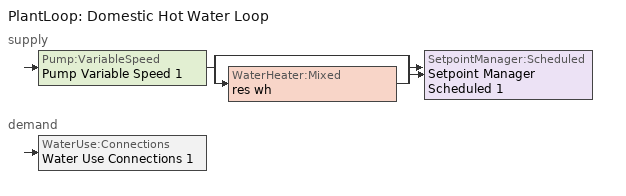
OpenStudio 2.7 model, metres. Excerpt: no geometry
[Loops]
PlantLoop 'Domestic Hot Water Loop'
 supply: Pump:VariableSpeed 'Pump Variable Speed 1' > split
  | bypass
  | WaterHeater:Mixed 'res wh'
  join > SetpointManager:Scheduled 'Setpoint Manager Scheduled 1'
 demand: WaterUse:Connections 'Water Use Connections 1'
[Sizing:Zone]
living zone: Zone Cooling Design Supply Air Temperature Input Method=SupplyAirTemperature; Zone Cooling Design Supply Air Temperature {C}=14; Zone Cooling Design Supply Air Temperature Difference {deltaC}=11.11; Zone Heating Design Supply Air Temperature Input Method=SupplyAirTemperature; Zone Heating Design Supply Air Temperature {C}=40; Zone Heating Design Supply Air Temperature Difference {deltaC}=11.11; Zone Cooling Design Supply Air Humidity Ratio {kg-H2O/kg-air}=0.0085; Zone Heating Design Supply Air Humidity Ratio {kg-H2O/kg-air}=0.008; Cooling Design Air Flow Method=DesignDay; Heating Design Air Flow Method=DesignDay; Account for Dedicated Outdoor Air System=No; Dedicated Outdoor Air System Control Strategy=NeutralSupplyAir; Dedicated Outdoor Air Low Setpoint Temperature for Design {C}=autosize; Dedicated Outdoor Air High Setpoint Temperature for Design {C}=autosize
[Zone equipment]
living zone: res mv_1 erv
[PlantLoop]
Domestic Hot Water Loop: Glycol Concentration=0; Maximum Loop Flow Rate {m3/s}=0.01; Plant Loop Volume {m3}=0.003; Load Distribution Scheme=Optimal
[Sizing:Plant]
Domestic Hot Water Loop: Loop Type=Heating; Design Loop Exit Temperature {C}=52.6667; Loop Design Temperature Difference {deltaC}=5.55556; Sizing Option=NonCoincident; Zone Timesteps in Averaging Window=1; Coincident Sizing Factor Mode=None
[Pump:VariableSpeed]
Pump Variable Speed 1: Rated Flow Rate {m3/s}=0.01; Rated Pump Head {Pa}=1; Rated Power Consumption {W}=0; Motor Efficiency=1; Fraction of Motor Inefficiencies to Fluid Stream=0; Coefficient 1 of the Part Load Performance Curve=0; Coefficient 2 of the Part Load Performance Curve=1; Coefficient 3 of the Part Load Performance Curve=0; Coefficient 4 of the Part Load Performance Curve=0; Pump Control Type=Intermittent; Skin Loss Radiative Fraction=0.5; Design Power Sizing Method=PowerPerFlowPerPressure; Design Electric Power per Unit Flow Rate {W/(m3/s)}=348701.1; Design Shaft Power per Unit Flow Rate per Unit Head {W-s/m3-Pa}=1.28205; Design Minimum Flow Rate Fraction=0
[SetpointManager:Scheduled]
Setpoint Manager Scheduled 1: Control Variable=Temperature; Schedule=dhw temp
[WaterHeater:Mixed]
res wh: Tank Volume {m3}=0.143846; Setpoint Temperature Schedule=WH Setpoint Temp; Deadband Temperature Difference {deltaC}=2; Maximum Temperature Limit {C}=99; Heater Control Type=Cycle; Heater Maximum Capacity {W}=11722.8; Heater Minimum Capacity {W}=0; Heater Fuel Type=NaturalGas; Heater Thermal Efficiency=0.773298; Off Cycle Parasitic Fuel Consumption Rate {W}=0; Off Cycle Parasitic Fuel Type=Electricity; Off Cycle Parasitic Heat Fraction to Tank=0; On Cycle Parasitic Fuel Consumption Rate {W}=0; On Cycle Parasitic Fuel Type=Electricity; On Cycle Parasitic Heat Fraction to Tank=0; Ambient Temperature Indicator=ThermalZone; Ambient Temperature Thermal Zone=living zone; Off Cycle Loss Coefficient to Ambient Temperature {W/K}=4.15693; Off Cycle Loss Fraction to Thermal Zone=0.64; On Cycle Loss Coefficient to Ambient Temperature {W/K}=4.15693; On Cycle Loss Fraction to Thermal Zone=1; Use Side Effectiveness=1; Source Side Effectiveness=1; Use Side Design Flow Rate {m3/s}=autosize; Source Side Design Flow Rate {m3/s}=autosize; Indirect Water Heating Recovery Time {hr}=1.5; Source Side Flow Control Mode=IndirectHeatPrimarySetpoint
[WaterUse:Connections]
Water Use Connections 1: Water Use Equipment Name 1=residential shower; Water Use Equipment Name 2=residential sink; Water Use Equipment Name 3=residential bath; Water Use Equipment Name 4=residential shower dist=0.0; Water Use Equipment Name 5=residential sink dist=0.0; Water Use Equipment Name 6=residential bath dist=0.0; Water Use Equipment Name 7=residential dishwasher; Water Use Equipment Name 8=residential clothes washer
[WaterUse:Equipment:Definition]
Name | Peak Flow Rate {m3/s} | Target Temperature Schedule
residential shower | 0.000274695 | residential shower temperature schedule
residential sink | 0.000212399 | residential sink temperature schedule
residential bath | 0.000429619 | residential bath temperature schedule
residential shower dist=0.0 | 0 | residential shower temperature schedule
residential sink dist=0.0 | 0 | residential sink temperature schedule
residential bath dist=0.0 | 0 | residential bath temperature schedule
residential dishwasher | 6.66818e-05 | residential dishwasher temperature schedule
residential clothes washer | 0.000697118 | residential clothes washer temperature schedule
[OtherEquipment:Definition] Design Level Calculation Method=EquipmentLevel; Fraction Radiant=0; Fraction Lost=0
Name | Design Level {W} | Fraction Latent
residential shower | 7899.46 | 0.487197
residential sink | 2132.88 | 0.312222
residential bath | 6337.27 | 0
[ElectricEquipment:Definition] Design Level Calculation Method=EquipmentLevel
Name | Design Level {W} | Fraction Latent | Fraction Radiant | Fraction Lost
residential dishwasher | 8743.86 | 0.15 | 0.36 | 0.25
residential clothes washer | 7800.9 | 0 | 0.48 | 0.2
[EnergyManagementSystem:Sensor] Output Variable or Output Meter Index Key=living zone
Name | Output Variable or Output Meter
residential_ceiling_fan_tin_sensor; res_af_1_tin_s | Zone Mean Air Temperature
res_af_1_tt_s | Zone Outdoor Air Drybulb Temperature
res_ds_1_win_s | Zone Mean Air Humidity Ratio
[Fan:OnOff] Availability Schedule=Always On Discrete; Fan Total Efficiency=0.283168; Pressure Rise {Pa}=300; Maximum Flow Rate {m3/s}=0.0181747; Motor Efficiency=1
Name | Motor In Airstream Fraction | Fan Power Ratio Function of Speed Ratio Curve | Fan Efficiency Ratio Function of Speed Ratio Curve
res mv_1 erv supply fan | 1 | Fan On Off Power Curve | Fan On Off Efficiency Curve
res mv_1 erv exhaust fan | 0 | Fan On Off Power Curve 1 | Fan On Off Efficiency Curve 1
[ZoneHVAC:EnergyRecoveryVentilator:Controller]
res mv_1 erv controller: Exhaust Air Temperature Limit=NoExhaustAirTemperatureLimit; Exhaust Air Enthalpy Limit=NoExhaustAirEnthalpyLimit; Time of Day Economizer Flow Control Schedule=Always Off Discrete; High Humidity Control Flag=No; High Humidity Outdoor Air Flow Ratio=1; Control High Indoor Humidity Based on Outdoor Humidity Ratio=Yes
[HeatExchanger:AirToAir:SensibleAndLatent]
res mv_1 erv heat exchanger: Availability Schedule=Always On Discrete; Nominal Supply Air Flow Rate {m3/s}=0.0181747; Sensible Effectiveness at 100% Heating Air Flow=0.746782; Latent Effectiveness at 100% Heating Air Flow=0.448653; Sensible Effectiveness at 75% Heating Air Flow=0.746782; Latent Effectiveness at 75% Heating Air Flow=0.448653; Sensible Effectiveness at 100% Cooling Air Flow=0.746782; Latent Effectiveness at 100% Cooling Air Flow=0.448653; Sensible Effectiveness at 75% Cooling Air Flow=0.746782; Latent Effectiveness at 75% Cooling Air Flow=0.448653; Nominal Electric Power {W}=0; Supply Air Outlet Temperature Control=No; Heat Exchanger Type=Plate; Frost Control Type=None; Threshold Temperature {C}=1.7; Economizer Lockout=Yes
[ZoneHVAC:EnergyRecoveryVentilator]
res mv_1 erv: Availability Schedule=Always On Discrete; Heat Exchanger=res mv_1 erv heat exchanger; Supply Air Flow Rate {m3/s}=0.0181747; Exhaust Air Flow Rate {m3/s}=0.0181747; Supply Air Fan=res mv_1 erv supply fan; Exhaust Air Fan=res mv_1 erv exhaust fan; Controller=res mv_1 erv controller; Ventilation Rate per Unit Floor Area {m3/s-m2}=0; Ventilation Rate per Occupant {m3/s-person}=0
[Schedule:Constant]
Name | Value
dhw temp; WH Setpoint Temp | 52.6667
Always On Discrete | 1
residential shower temperature schedule; residential sink temperature schedule; residential bath temperature schedule | 43.3333
residential dishwasher temperature schedule | 51.6667
residential clothes washer temperature schedule | 33.6111
Always Off Discrete | 0
[Curve:Exponent] Coefficient1 Constant=1; Coefficient2 Constant=0; Coefficient3 Constant=0; Minimum Value of x=0; Maximum Value of x=1
Fan On Off Power Curve; Fan On Off Power Curve 1
[Curve:Cubic] Coefficient1 Constant=1; Coefficient2 x=0; Coefficient3 x**2=0; Coefficient4 x**3=0; Minimum Value of x=0; Maximum Value of x=1
Fan On Off Efficiency Curve; Fan On Off Efficiency Curve 1
